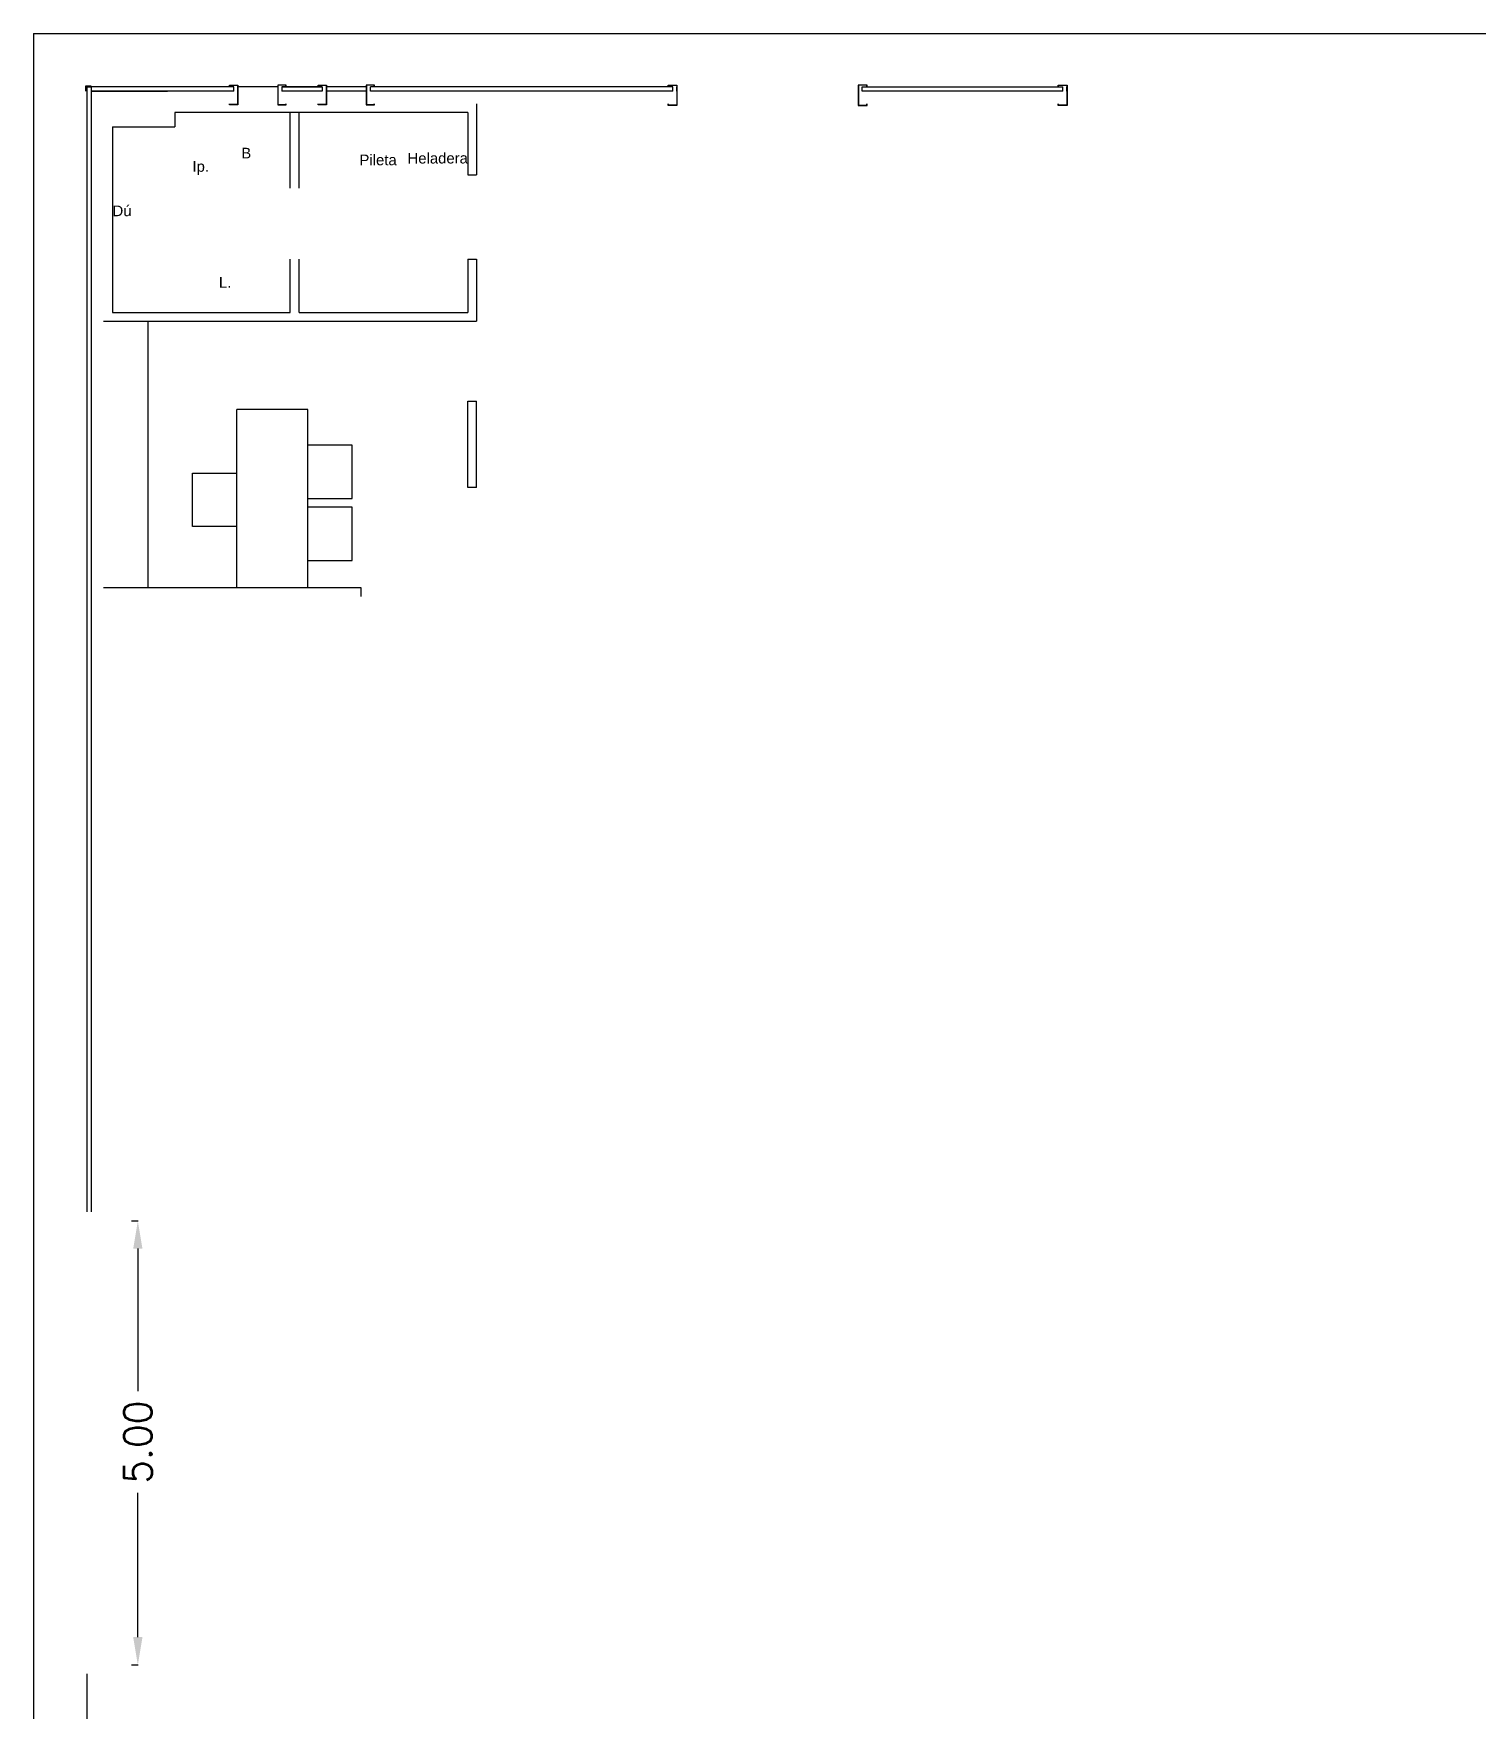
# Model space of a CAD drawing. Header units: millimetres. Extents: x 174.6 to 213.3, y 74.7 to 117.7.
# Drawn here: x 175.16 to 191.42, y 98.84 to 117.72 of the extents above; entities that cross this region are included whole.
import ezdxf

# ---------------------------------------------------------------- set-up
doc = ezdxf.new("R2010")
doc.units = ezdxf.units.MM
doc.linetypes.add('DASHDOT2', pattern=[12.7, 6.35, -3.175, 0, -3.175])
for name, color, linetype in [('ARTEFACTOS', 253, 'Continuous'), ('durlock', 6, 'DASHDOT2'), ('muebles', 9, 'Continuous'), ('Tabiques', 3, 'Continuous'), ('VISTA 01', 252, 'Continuous')]:
    doc.layers.add(name, color=color, linetype=linetype)
doc.styles.add('ARIAL', font='arial.ttf', dxfattribs={"width": 0.9})
doc.styles.add('TEXTOS', font='romans.shx')
doc.dimstyles.new('COTAS-125', dxfattribs={"dimtxt": 0.3125, "dimasz": 0.3125, "dimexe": 0.003125, "dimexo": 0.3125, "dimgap": 0.15625, "dimtad": 1, "dimzin": 0, "dimdsep": 46, "dimtxsty": 'TEXTOS', "dimcen": 0.0009, "dimclrd": 2, "dimclre": 1, "dimclrt": 3, "dimadec": 0, "dimazin": 0, "dimtfac": 1, "dimtmove": 2, "dimatfit": 3, "dimfxl": 1, "dimtolj": 1, "dimtzin": 0, "dimarcsym": 0})

# ---------------------------------------------------------------- blocks, each defined once
blk = doc.blocks.new('*D11')
at = {"layer": 'Defpoints', "color": 0}
for p in [(175.948711, 104.353145), (175.948711, 99.353145), (176.333487, 99.353145)]:
    blk.add_point(p, dxfattribs=at)
at = {"layer": 'durlock', "color": 251, "linetype": 'Continuous', "lineweight": -2}
for p, q in [((176.261211, 104.353145), (176.336612, 104.353145)), ((176.333487, 104.040645), (176.333487, 102.434844)), ((176.333487, 99.665645), (176.333487, 101.289011)), ((176.261211, 99.353145), (176.336612, 99.353145))]:
    blk.add_line(p, q, dxfattribs=at)
at = {"layer": 'durlock', "color": 251}
for points in [[(176.38557, 104.040645), (176.281403, 104.040645), (176.333487, 104.353145)], [(176.281403, 99.665645), (176.38557, 99.665645), (176.333487, 99.353145)]]:
    blk.add_solid(points, dxfattribs=at)
at = {"layer": 'durlock', "color": 251, "insert": (176.333487, 101.861927), "char_height": 0.3125, "attachment_point": 5, "rotation": 90, "style": 'TEXTOS'}
blk.add_mtext('\\A1;5.00', dxfattribs=at)

msp = doc.modelspace()

# ---------------------------------------------------------------- linework, layer by layer
at = {"layer": 'durlock'}
for p, q in [((180.148506, 116.933145), (180.148506, 116.133145)), ((180.048506, 116.833145), (176.748506, 116.833145)), ((176.748506, 116.833145), (176.748506, 116.673145)), ((178.048506, 115.983145), (178.048506, 116.833145)), ((178.148506, 115.983145), (178.148506, 116.833145)), ((180.048506, 116.833145), (180.048506, 116.133145)), ((176.048711, 116.673145), (176.048711, 114.583145)), ((176.048711, 116.673145), (176.748506, 116.673145)), ((180.048506, 116.133145), (180.148506, 116.133145)), ((178.048506, 114.583145), (178.048506, 115.183145)), ((178.148506, 114.583145), (178.148506, 115.183145)), ((180.048506, 115.183145), (180.048506, 114.583145)), ((180.048506, 115.183145), (180.148506, 115.183145)), ((180.148506, 115.183145), (180.148506, 114.483145)), ((175.948506, 114.483145), (180.148506, 114.483145)), ((176.048711, 114.583145), (178.048506, 114.583145)), ((178.148506, 114.583145), (180.048506, 114.583145)), ((180.048506, 112.613145), (180.048506, 113.583145)), ((180.048506, 113.583145), (180.148506, 113.583145)), ((180.148506, 112.613145), (180.148506, 113.583145)), ((180.148506, 112.613145), (180.048506, 112.613133))]:
    msp.add_line(p, q, dxfattribs=at)
at = {"layer": 'muebles', "linetype": 'Continuous'}
for p, q in [((176.448506, 111.483145), (176.448506, 114.483145)), ((177.448667, 111.483145), (177.448506, 113.488145)), ((178.248506, 113.488145), (177.448506, 113.488081)), ((178.248667, 111.483145), (178.248506, 113.488145))]:
    msp.add_line(p, q, dxfattribs=at)
for points in [[(178.248506, 112.489101), (178.748506, 112.489101), (178.748506, 113.089101), (178.248506, 113.089101)], [(177.448506, 112.173119), (176.948506, 112.173119), (176.948506, 112.773119), (177.448506, 112.773119)], [(178.248506, 111.789101), (178.748506, 111.789101), (178.748506, 112.389101), (178.248506, 112.389101)]]:
    msp.add_lwpolyline(points, dxfattribs=at)
at = {"layer": 'Tabiques'}
for p, q in [((175.758711, 117.123145), (175.758711, 104.453145)), ((175.808711, 117.123145), (175.808711, 104.453145)), ((177.41349, 117.123145), (175.808711, 117.123145)), ((175.808711, 117.123145), (175.808711, 117.073145)), ((177.41349, 117.073145), (177.41349, 117.123145)), ((177.911872, 117.123145), (177.45709, 117.123145)), ((178.40987, 117.123145), (177.955472, 117.123145)), ((177.955472, 117.123145), (177.955472, 117.073145)), ((178.40987, 117.123145), (178.40987, 117.073145)), ((178.905052, 117.123145), (178.45667, 117.123145)), ((182.358145, 117.123145), (178.951852, 117.123145)), ((178.951852, 117.073145), (178.951852, 117.123145)), ((182.358145, 117.073145), (182.358145, 117.123145)), ((182.401745, 117.073145), (182.401745, 117.123145)), ((182.401745, 117.073145), (182.401745, 117.123145)), ((182.401745, 117.073145), (182.401745, 117.123145)), ((184.448506, 117.073145), (184.448506, 117.123145)), ((184.448506, 117.073145), (184.448506, 117.123145)), ((184.448506, 117.073145), (184.448506, 117.123145)), ((184.492106, 117.123145), (186.751667, 117.123145)), ((184.492106, 117.123145), (186.751667, 117.123145)), ((184.492106, 117.073145), (184.492106, 117.123145)), ((186.751667, 117.073145), (186.751667, 117.123145)), ((186.795267, 117.073145), (186.795267, 117.123145)), ((186.795267, 117.073145), (186.795267, 117.123145)), ((186.795267, 117.073145), (186.795267, 117.123145)), ((177.41349, 117.073145), (175.808711, 117.073145)), ((175.808711, 117.073145), (176.668711, 117.073145)), ((178.40987, 117.073145), (177.955472, 117.073145)), ((178.40987, 117.073145), (177.955472, 117.073145)), ((178.905052, 117.073145), (178.45667, 117.073145)), ((182.358145, 117.073145), (178.951852, 117.073145)), ((186.695267, 117.073145), (184.492106, 117.073145)), ((186.751667, 117.073145), (184.492106, 117.073145)), ((186.751667, 117.073145), (184.492106, 117.073145)), ((178.848711, 111.483145), (175.948711, 111.483145)), ((178.848711, 111.383145), (178.848711, 111.483145)), ((175.758711, 99.253145), (175.758711, 86.983145))]:
    msp.add_line(p, q, dxfattribs=at)
for points in [[(175.748711, 117.073145), (175.748711, 117.133145), (175.808711, 117.133145)], [(175.758711, 117.073145), (175.758711, 117.123145), (175.808711, 117.123145)], [(175.758711, 117.073145), (175.758711, 117.123145), (175.808711, 117.123145)], [(177.36669, 117.123145), (177.36669, 117.143145), (177.46029, 117.143145), (177.46029, 116.919545), (177.36669, 116.919545), (177.36669, 116.933145)], [(177.36989, 117.123145), (177.36989, 117.139945), (177.45709, 117.139945), (177.45709, 116.922745), (177.36989, 116.922745), (177.36989, 116.933145)], [(177.41349, 117.073145), (177.41349, 117.123145)], [(178.002272, 117.123145), (178.002272, 117.143145), (177.908672, 117.143145), (177.908672, 116.919545), (178.002272, 116.919545), (178.002272, 116.933145)], [(177.999072, 117.123145), (177.999072, 117.139945), (177.911872, 117.139945), (177.911872, 116.922745), (177.999072, 116.922745), (177.999072, 116.933145)], [(177.955472, 117.123145), (178.40987, 117.123145)], [(178.36307, 117.123145), (178.36307, 117.143145), (178.45667, 117.143145), (178.45667, 116.919545), (178.36307, 116.919545), (178.36307, 116.933145)], [(178.36627, 117.123145), (178.36627, 117.139945), (178.45347, 117.139945), (178.45347, 116.922745), (178.36627, 116.922745), (178.36627, 116.933145)], [(178.45347, 117.123145), (178.45347, 117.073145)], [(178.998652, 117.123145), (178.998652, 117.143145), (178.905052, 117.143145), (178.905052, 116.919545), (178.998652, 116.919545), (178.998652, 116.933145)], [(178.995452, 117.123145), (178.995452, 117.139945), (178.908252, 117.139945), (178.908252, 116.922745), (178.995452, 116.922745), (178.995452, 116.933145)], [(182.304945, 117.123145), (182.304945, 117.143145), (182.404945, 117.143145), (182.404945, 116.913145), (182.304945, 116.913145), (182.304945, 116.933145)], [(182.308145, 117.123145), (182.308145, 117.139945), (182.401745, 117.139945), (182.401745, 116.916345), (182.308145, 116.916345), (182.308145, 116.933145)], [(184.545306, 117.123145), (184.545306, 117.143145), (184.445306, 117.143145), (184.445306, 116.913145), (184.545306, 116.913145), (184.545306, 116.933145)], [(184.542106, 117.123145), (184.542106, 117.139945), (184.448506, 117.139945), (184.448506, 116.916345), (184.542106, 116.916345), (184.542106, 116.933145)], [(186.698467, 117.123145), (186.698467, 117.143145), (186.798467, 117.143145), (186.798467, 116.913145), (186.698467, 116.913145), (186.698467, 116.933145)], [(186.701667, 117.123145), (186.701667, 117.139945), (186.795267, 117.139945), (186.795267, 116.916345), (186.701667, 116.916345), (186.701667, 116.933145)], [(178.40987, 117.073145), (177.955472, 117.073145)]]:
    msp.add_lwpolyline(points, dxfattribs=at)
at = {"layer": 'VISTA 01', "linetype": 'Continuous'}
for q in [(175.159006, 87.533145), (212.738006, 117.723145)]:
    msp.add_line((175.159006, 117.723145), q, dxfattribs=at)

# ---------------------------------------------------------------- texts
at = {"layer": 'ARTEFACTOS', "style": 'ARIAL'}
for s, p in [('B', (177.498653, 116.31646)), ('Pileta', (178.829597, 116.239769)), ('Heladera', (179.370616, 116.259312)), ('Ip.', (176.948653, 116.16646)), ('Dú', (176.048653, 115.66646)), ('L.', (177.246701, 114.860409))]:
    msp.add_text(s, height=0.12, rotation=0.07, dxfattribs=at).set_placement(p)

# ---------------------------------------------------------------- dimensions: what is measured, and where the dimension line sits
at = {"layer": 'durlock', "color": 251, "linetype": 'Continuous'}
dim = msp.add_linear_dim(base=(176.333487, 99.353145), p1=(175.948711, 104.353145), p2=(175.948711, 99.353145), angle=90, dimstyle='COTAS-125', override={"dimclrd": 251, "dimclre": 251, "dimclrt": 251}, dxfattribs=at)
dim.commit()
dim.dimension.update_dxf_attribs({"geometry": '*D11', "text_midpoint": (176.333487, 101.861927), "dimtype": 160})

doc.saveas('drawing.dxf')
